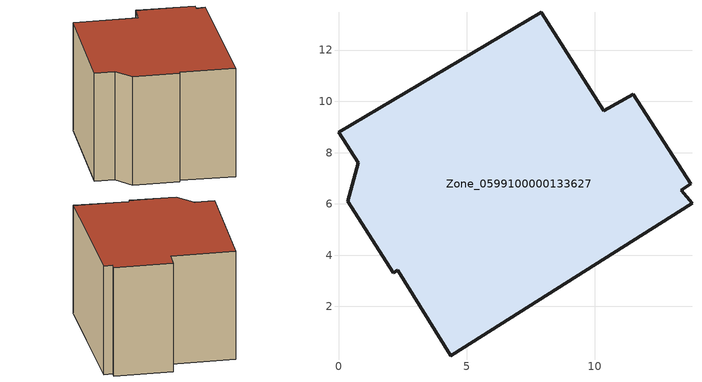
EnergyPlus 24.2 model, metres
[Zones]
Zone_0599100000133627
 floor ground (C_G): 13.36,6.54 13.78,6.04 4.38,0.08 2.31,3.4 2.14,3.31 0.37,6.1 0.78,7.6 0,8.79 7.9,13.47 10.35,9.64 11.49,10.27 13.74,6.78 z0
 wall outside (C_F): 2.14,3.31 2.31,3.4 4.38,0.08 13.78,6.04 13.36,6.54 13.74,6.78 11.49,10.27 10.35,9.64 7.9,13.47 0,8.79 0.78,7.6 0.37,6.1 2.14,3.31 z0:8.05
 roof outside (C_R): 13.78,6.04 13.36,6.54 13.74,6.78 11.49,10.27 10.35,9.64 7.9,13.47 0,8.79 0.78,7.6 0.37,6.1 2.14,3.31 2.31,3.4 4.38,0.08 z8.05
[BUILDING]
Pand.0599100000133627: North Axis=0; Terrain=City; Loads Convergence Tolerance Value=0.04; Temperature Convergence Tolerance Value=0.4; Solar Distribution=FullExterior; Maximum Number of Warmup Days=25; Minimum Number of Warmup Days=1
[Site:Location]
Rotterdam.The.Hague.AP_ZH_NLD Design_Conditions: Latitude=51.96; Longitude=4.45; Time Zone=1; Elevation=-4.5
[SITE:GROUNDTEMPERATURE:BUILDINGSURFACE]
18, 18, 18, 18, 18, 18, 18, 18, 18, 18, 18, 18
[MATERIAL] Thermal Absorptance=0.9; Solar Absorptance=0.7; Visible Absorptance=0.7
Name | Roughness | Thickness | Conductivity | Density | Specific Heat
G.TC.1946 | MediumSmooth | 0.15 | 1 | 540 | 1210
F.TC.1946 | Rough | 0.3 | 0.857143 | 1920 | 840
R.TC.1946 | MediumRough | 0.2 | 0.909091 | 1500 | 1000
[CONSTRUCTION]
C_G: G.TC.1946
C_F: F.TC.1946
C_R: R.TC.1946
[ZONE]
Zone_0599100000133627: Type=1; Multiplier=1; Ceiling Height=Autocalculate; Volume=Autocalculate; Floor Area=autocalculate; Part of Total Floor Area=Yes
[ZONEINFILTRATION:DESIGNFLOWRATE]
Infil_Zone_0599100000133627: Zone or ZoneList or Space or SpaceList=Zone_0599100000133627; Schedule=AlwaysOn; Design Flow Rate Calculation Method=Flow/Area; Flow Rate per Floor Area=0.003; Constant Term Coefficient=1; Temperature Term Coefficient=0; Velocity Term Coefficient=0; Velocity Squared Term Coefficient=0
[HVACTEMPLATE:ZONE:IDEALLOADSAIRSYSTEM]
Zone_0599100000133627: Maximum Heating Supply Air Temperature=50; Minimum Cooling Supply Air Temperature=13; Maximum Heating Supply Air Humidity Ratio=0.0156; Minimum Cooling Supply Air Humidity Ratio=0.0077; Heating Limit=NoLimit; Cooling Limit=NoLimit; Dehumidification Control Type=ConstantSensibleHeatRatio; Cooling Sensible Heat Ratio=0.7; Dehumidification Setpoint=60; Humidification Control Type=None; Humidification Setpoint=30; Outdoor Air Method=None; Outdoor Air Flow Rate per Person=0.00944; Outdoor Air Flow Rate per Zone Floor Area=0; Outdoor Air Flow Rate per Zone=0; Demand Controlled Ventilation Type=None; Outdoor Air Economizer Type=NoEconomizer; Heat Recovery Type=None; Sensible Heat Recovery Effectiveness=0.7; Latent Heat Recovery Effectiveness=0.65
[ZONECONTROL:THERMOSTAT]
ThermostatControl_Zone_0599100000133627: Zone or ZoneList=Zone_0599100000133627; Control Type Schedule=DualSetpointControlType; Control 1=Thermostat_Zone_0599100000133627; Temperature Difference Between Cutout And Setpoint=0
[THERMOSTATSETPOINT:DUALSETPOINT]
Thermostat_Zone_0599100000133627: Heating Setpoint Temperature Schedule=HeatingSetpoint_Zone_0599100000133627; Cooling Setpoint Temperature Schedule=CoolingSetpoint_Zone_0599100000133627
[SCHEDULE:COMPACT]
HeatingSetpoint_Zone_0599100000133627: Through: 12/31, For: AllDays, Until: 24:00, 21
CoolingSetpoint_Zone_0599100000133627: Through: 12/31, For: AllDays, Until: 24:00, 24
DualSetpointControlType: Through: 12/31, For: AllDays, Until: 24:00, 4
AlwaysOn: Through: 12/31, For: AllDays, Until: 24:00, 1
